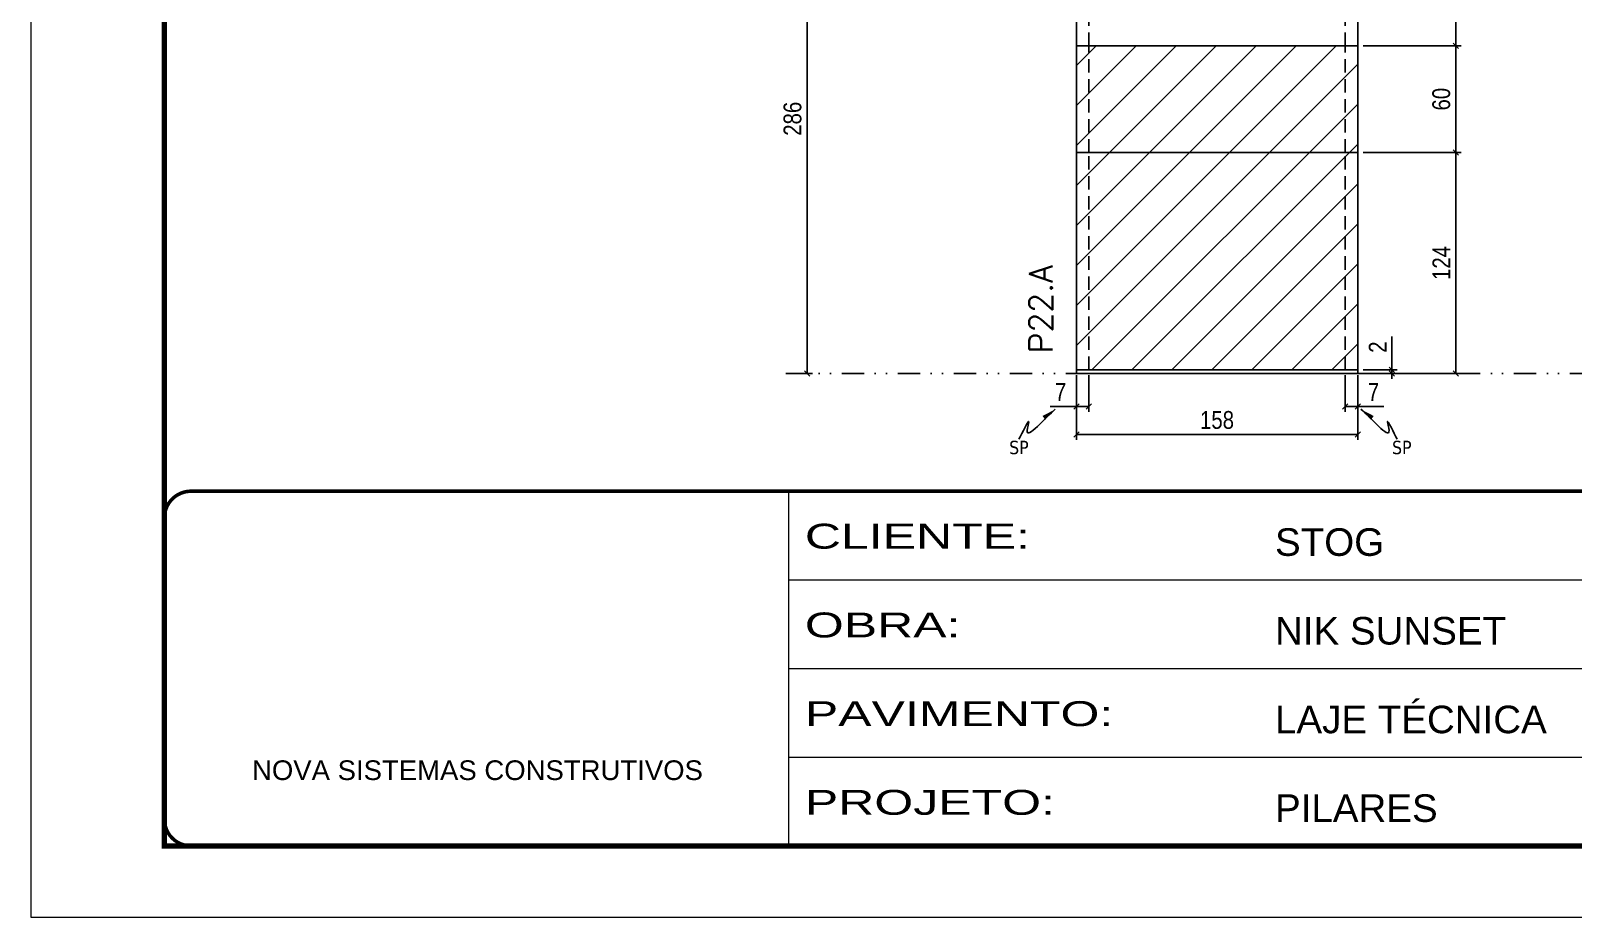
# Model space of a CAD drawing. Extents: x 808 to 7089, y -98 to 17032.
# Drawn here: x 5577 to 6443, y 10240 to 10737 of the extents above; entities that cross this region are included whole.
import ezdxf

# ---------------------------------------------------------------- set-up
doc = ezdxf.new("R2010")
doc.units = 0
for name, pattern in [('CONTINUO', [0]), ('DASHED', [0.75, 0.5, -0.25]), ('DIVIDE2', [0.625, 0.25, -0.125, 0, -0.125, 0, -0.125]), ('HIDDEN', [0.375, 0.25, -0.125])]:
    doc.linetypes.add(name, pattern=pattern)
for name, color, linetype in [('COTA', 241, 'Continuous'), ('Nível', 160, 'Continuous'), ('Painéis', 200, 'Continuous'), ('Sarrafo de Pressão', 42, 'HIDDEN'), ('texto', 7, 'Continuous')]:
    doc.layers.add(name, color=color, linetype=linetype)
for name, color, linetype, lineweight in [('Folhas', 255, 'Continuous', 9), ('REAPROVEITAMENTO', 251, 'Continuous', 9), ('SARRAFO DE PRESSAO', 251, 'DASHED', 9), ('Texto Seção', 7, 'Continuous', 15)]:
    doc.layers.add(name, color=color, linetype=linetype, lineweight=lineweight)
doc.styles.add('ARIAL', font='arial.ttf')
doc.styles.add('COTA TECNICA', font='techl___.ttf', dxfattribs={"height": 10})
doc.styles.add('COTA TECNICA-50', font='techl___.ttf', dxfattribs={"height": 10})
doc.styles.add('REGUA-120', font='ROMANS.shx', dxfattribs={"height": 15})
doc.styles.get("Standard").update_dxf_attribs({"font": 'arial.ttf'})
doc.styles.add('Tecnologia', font='')
doc.styles.get('Tecnologia').set_extended_font_data('Forgotten Futurist')
doc.dimstyles.new('COTA PAINEL-50', dxfattribs={"dimtxt": 10, "dimasz": 3, "dimexe": 3, "dimexo": 3, "dimgap": 3, "dimtad": 1, "dimdec": 1, "dimzin": 12, "dimdsep": 46, "dimtxsty": 'COTA TECNICA-50', "dimblk1": 'OBLIQUE', "dimblk2": 'OBLIQUE', "dimsah": 1, "dimcen": 0.9, "dimclrd": 4, "dimclre": 4, "dimclrt": 240, "dimadec": 1, "dimazin": 3, "dimtfac": 1, "dimtdec": 1, "dimtmove": 0, "dimatfit": 3, "dimfxl": 1, "dimtolj": 1, "dimtzin": 12, "dimarcsym": 0})
doc.dimstyles.new('PAINEL', dxfattribs={"dimtxt": 10, "dimasz": 3, "dimexe": 3, "dimexo": 3, "dimgap": 3, "dimtad": 1, "dimdec": 1, "dimzin": 12, "dimdsep": 46, "dimtxsty": 'COTA TECNICA', "dimblk1": 'OBLIQUE', "dimblk2": 'OBLIQUE', "dimsah": 1, "dimcen": 0.9, "dimclrd": 4, "dimclre": 4, "dimclrt": 240, "dimadec": 1, "dimazin": 3, "dimtfac": 1, "dimtdec": 1, "dimtmove": 0, "dimatfit": 3, "dimfxl": 1, "dimtolj": 1, "dimtzin": 12, "dimarcsym": 0})
doc.dimstyles.get("Standard").update_dxf_attribs({"dimtxt": 0.18, "dimasz": 0.18, "dimexe": 0.18, "dimexo": 0.0625, "dimgap": 0.09, "dimtad": 0, "dimtih": 1, "dimtoh": 1, "dimdec": 4, "dimzin": 0, "dimdsep": 46, "dimtxsty": 'Standard', "dimcen": 0.09, "dimadec": 0, "dimazin": 0, "dimtfac": 1, "dimtdec": 4, "dimtofl": 0, "dimtmove": 0, "dimatfit": 3, "dimfxl": 1, "dimtolj": 1, "dimtzin": 0, "dimarcsym": 0})

# ---------------------------------------------------------------- blocks, each defined once
blk = doc.blocks.new('9999999999')
at = {"color": 30, "linetype": 'CONTINUO'}
for p, q in [((98564.56, 34230.21), (98564.56, 34429.45)), ((98564.56, 34379.64), (99583.98, 34379.64)), ((98564.56, 34329.83), (99487.98, 34329.83)), ((98564.56, 34280.02), (99487.98, 34280.02))]:
    blk.add_line(p, q, dxfattribs=at)
at = {"color": 30, "linetype": 'CONTINUO', "const_width": 2}
blk.add_lwpolyline([(99583.98, 34230.21), (99583.98, 34414.45, 0.414214), (99568.98, 34429.45), (98228.98, 34429.45, 0.414214), (98213.98, 34414.45), (98213.98, 34245.21, 0.414214), (98228.98, 34230.21), (99583.98, 34230.21)], format="xyb", dxfattribs=at)
at = {"layer": 'Folhas'}
blk.add_lwpolyline([(98138.98, 34190.21), (99623.98, 34190.21), (99623.98, 35240.21), (98138.98, 35240.21)], close=True, dxfattribs=at)
at = {"layer": 'Folhas', "color": 30, "const_width": 3}
blk.add_lwpolyline([(98213.98, 34230.21), (99583.98, 34230.21), (99583.98, 35200.21), (98213.98, 35200.21)], close=True, dxfattribs=at)
at = {"color": 7, "linetype": 'Continuous', "ltscale": 5, "style": 'ARIAL'}
for s, height, p in [('STOG', 15.483, (98837.68, 34393.13)), ('NIK SUNSET', 15.483, (98837.68, 34343.32)), ('LAJE TÉCNICA', 15.4829, (98837.68, 34293.51)), ('NOVA SISTEMAS CONSTRUTIVOS', 11.0592, (98263.19, 34267.21)), ('PILARES', 15.483, (98837.68, 34243.7))]:
    blk.add_text(s, height=height, dxfattribs=at).set_placement(p)
at = {"layer": 'Folhas', "color": 7, "style": 'Tecnologia', "width": 1.5}
for s, p in [('CLIENTE:', (98573.65, 34397.17)), ('OBRA:', (98573.65, 34347.31)), ('PAVIMENTO:', (98573.65, 34297.5)), ('PROJETO:', (98573.65, 34247.69))]:
    blk.add_text(s, height=14, dxfattribs=at).set_placement(p)
blk = doc.blocks.new('_Oblique')
at = {"color": 0, "linetype": 'ByBlock', "lineweight": -2}
blk.add_line((-0.5, -0.5), (0.5, 0.5), dxfattribs=at)
blk = doc.blocks.new('*D778')
at = {"layer": 'COTA', "color": 4, "lineweight": -2, "transparency": 16777216}
for p, q in [((6163.8, 10544.02), (6163.8, 10507.65)), ((6321.8, 10544.02), (6321.8, 10507.65)), ((6163.8, 10510.65), (6321.8, 10510.65))]:
    blk.add_line(p, q, dxfattribs=at)
at = {"layer": 'Defpoints', "color": 0, "transparency": 16777216}
for p in [(6163.8, 10547.02), (6321.8, 10547.02), (6321.8, 10510.65)]:
    blk.add_point(p, dxfattribs=at)
at = {"layer": 'COTA', "color": 4, "lineweight": -2, "transparency": 16777216, "xscale": 3, "yscale": 3, "zscale": 3, "rotation": 180}
blk.add_blockref('_Oblique', (6163.8, 10510.65), dxfattribs=at)
at = {"layer": 'COTA', "color": 4, "lineweight": -2, "transparency": 16777216, "xscale": 3, "yscale": 3, "zscale": 3}
blk.add_blockref('_Oblique', (6321.8, 10510.65), dxfattribs=at)
at = {"layer": 'COTA', "color": 240, "transparency": 16777216, "insert": (6242.8, 10518.79), "char_height": 10, "attachment_point": 5, "style": 'COTA TECNICA'}
blk.add_mtext('\\A1;158', dxfattribs=at)
blk = doc.blocks.new('*D779')
at = {"layer": 'COTA', "color": 4, "lineweight": -2, "transparency": 16777216}
for p, q in [((6163.8, 10542.02), (6163.8, 10523.5)), ((6170.8, 10544.02), (6170.8, 10523.5)), ((6163.8, 10526.5), (6149.07, 10526.5)), ((6170.8, 10526.5), (6163.8, 10526.5))]:
    blk.add_line(p, q, dxfattribs=at)
at = {"layer": 'Defpoints', "color": 0, "transparency": 16777216}
for p in [(6163.8, 10545.02), (6170.8, 10547.02), (6163.8, 10526.5)]:
    blk.add_point(p, dxfattribs=at)
at = {"layer": 'COTA', "color": 4, "lineweight": -2, "transparency": 16777216, "xscale": 3, "yscale": 3, "zscale": 3, "rotation": 180}
blk.add_blockref('_Oblique', (6163.8, 10526.5), dxfattribs=at)
at = {"layer": 'COTA', "color": 4, "lineweight": -2, "transparency": 16777216, "xscale": 3, "yscale": 3, "zscale": 3}
blk.add_blockref('_Oblique', (6170.8, 10526.5), dxfattribs=at)
at = {"layer": 'COTA', "color": 240, "transparency": 16777216, "insert": (6154.93, 10534.58), "char_height": 10, "attachment_point": 5, "style": 'COTA TECNICA-50'}
blk.add_mtext('\\A1;7', dxfattribs=at)
blk = doc.blocks.new('*D780')
at = {"layer": 'COTA', "color": 4, "lineweight": -2, "transparency": 16777216}
for p, q in [((6314.8, 10544.02), (6314.8, 10523.5)), ((6321.8, 10542.02), (6321.8, 10523.5)), ((6314.8, 10526.5), (6321.8, 10526.5)), ((6321.8, 10526.5), (6336.53, 10526.5))]:
    blk.add_line(p, q, dxfattribs=at)
at = {"layer": 'Defpoints', "color": 0, "transparency": 16777216}
for p in [(6314.8, 10547.02), (6321.8, 10545.02), (6321.8, 10526.5)]:
    blk.add_point(p, dxfattribs=at)
at = {"layer": 'COTA', "color": 4, "lineweight": -2, "transparency": 16777216, "xscale": 3, "yscale": 3, "zscale": 3, "rotation": 180}
blk.add_blockref('_Oblique', (6314.8, 10526.5), dxfattribs=at)
at = {"layer": 'COTA', "color": 4, "lineweight": -2, "transparency": 16777216, "xscale": 3, "yscale": 3, "zscale": 3}
blk.add_blockref('_Oblique', (6321.8, 10526.5), dxfattribs=at)
at = {"layer": 'COTA', "color": 240, "transparency": 16777216, "insert": (6330.67, 10534.58), "char_height": 10, "attachment_point": 5, "style": 'COTA TECNICA-50'}
blk.add_mtext('\\A1;7', dxfattribs=at)
blk = doc.blocks.new('*D781')
at = {"layer": 'COTA', "color": 4, "linetype": 'ByBlock', "lineweight": -2, "transparency": 16777216}
for p, q in [((6324.8, 10669.02), (6379.88, 10669.02)), ((6376.88, 10545.02), (6376.88, 10669.02)), ((6324.8, 10545.02), (6379.88, 10545.02))]:
    blk.add_line(p, q, dxfattribs=at)
at = {"layer": 'Defpoints', "color": 0, "linetype": 'ByBlock', "transparency": 16777216}
for p in [(6321.8, 10669.02), (6376.88, 10669.02), (6321.8, 10545.02)]:
    blk.add_point(p, dxfattribs=at)
at = {"layer": 'COTA', "color": 4, "linetype": 'ByBlock', "lineweight": -2, "transparency": 16777216, "xscale": 3, "yscale": 3, "zscale": 3}
for p, rotation in [((6376.88, 10669.02), 90), ((6376.88, 10545.02), 270)]:
    blk.add_blockref('_Oblique', p, dxfattribs=dict(at, rotation=rotation))
at = {"layer": 'COTA', "color": 240, "linetype": 'ByBlock', "transparency": 16777216, "insert": (6368.81, 10607.02), "char_height": 10, "attachment_point": 5, "rotation": 90, "style": 'COTA TECNICA'}
blk.add_mtext('\\A1;124', dxfattribs=at)
blk = doc.blocks.new('*D782')
at = {"layer": 'COTA', "color": 4, "lineweight": -2, "transparency": 16777216}
for p, q in [((6341.06, 10547.02), (6341.06, 10565.82)), ((6324.8, 10547.02), (6344.06, 10547.02)), ((6324.8, 10545.02), (6344.06, 10545.02)), ((6341.06, 10545.02), (6341.06, 10547.02)), ((6341.06, 10545.02), (6341.06, 10542.02))]:
    blk.add_line(p, q, dxfattribs=at)
at = {"layer": 'Defpoints', "color": 0, "transparency": 16777216}
for p in [(6321.8, 10547.02), (6321.8, 10545.02), (6341.06, 10545.02)]:
    blk.add_point(p, dxfattribs=at)
at = {"layer": 'COTA', "color": 4, "lineweight": -2, "transparency": 16777216, "xscale": 3, "yscale": 3, "zscale": 3}
for p, rotation in [((6341.06, 10547.02), 270), ((6341.06, 10545.02), 90)]:
    blk.add_blockref('_Oblique', p, dxfattribs=dict(at, rotation=rotation))
at = {"layer": 'COTA', "color": 240, "transparency": 16777216, "insert": (6333.06, 10559.76), "char_height": 10, "attachment_point": 5, "rotation": 90, "style": 'COTA TECNICA-50'}
blk.add_mtext('\\A1;2', dxfattribs=at)
blk = doc.blocks.new('*D783')
at = {"layer": 'COTA', "color": 4, "linetype": 'ByBlock', "lineweight": -2, "transparency": 16777216}
for p, q in [((6324.8, 10669.02), (6379.88, 10669.02)), ((6376.88, 10545.02), (6376.88, 10669.02)), ((6324.8, 10545.02), (6379.88, 10545.02))]:
    blk.add_line(p, q, dxfattribs=at)
at = {"layer": 'Defpoints', "color": 0, "linetype": 'ByBlock', "transparency": 16777216}
for p in [(6321.8, 10669.02), (6376.88, 10669.02), (6321.8, 10545.02)]:
    blk.add_point(p, dxfattribs=at)
at = {"layer": 'COTA', "color": 4, "linetype": 'ByBlock', "lineweight": -2, "transparency": 16777216, "xscale": 3, "yscale": 3, "zscale": 3}
for p, rotation in [((6376.88, 10669.02), 90), ((6376.88, 10545.02), 270)]:
    blk.add_blockref('_Oblique', p, dxfattribs=dict(at, rotation=rotation))
at = {"layer": 'COTA', "color": 240, "linetype": 'ByBlock', "transparency": 16777216, "insert": (6368.81, 10607.02), "char_height": 10, "attachment_point": 5, "rotation": 90, "style": 'COTA TECNICA'}
blk.add_mtext('\\A1;124', dxfattribs=at)
blk = doc.blocks.new('*D761')
at = {"layer": 'COTA', "color": 4, "lineweight": -2, "transparency": 16777216}
for p, q in [((6324.8, 10819.02), (6379.88, 10819.02)), ((6376.88, 10819.02), (6376.88, 10729.02)), ((6324.8, 10729.02), (6379.88, 10729.02))]:
    blk.add_line(p, q, dxfattribs=at)
at = {"layer": 'Defpoints', "color": 0, "transparency": 16777216}
for p in [(6321.8, 10819.02), (6321.8, 10729.02), (6376.88, 10729.02)]:
    blk.add_point(p, dxfattribs=at)
at = {"layer": 'COTA', "color": 4, "lineweight": -2, "transparency": 16777216, "xscale": 3, "yscale": 3, "zscale": 3}
for p, rotation in [((6376.88, 10819.02), 90), ((6376.88, 10729.02), 270)]:
    blk.add_blockref('_Oblique', p, dxfattribs=dict(at, rotation=rotation))
at = {"layer": 'COTA', "color": 240, "transparency": 16777216, "insert": (6368.75, 10774.02), "char_height": 10, "attachment_point": 5, "rotation": 90, "style": 'COTA TECNICA-50'}
blk.add_mtext('\\A1;90', dxfattribs=at)
blk = doc.blocks.new('*D763')
at = {"layer": 'COTA', "color": 4, "lineweight": -2, "transparency": 16777216}
for p, q in [((6324.8, 10729.02), (6379.88, 10729.02)), ((6376.88, 10669.02), (6376.88, 10729.02)), ((6324.8, 10669.02), (6379.88, 10669.02))]:
    blk.add_line(p, q, dxfattribs=at)
at = {"layer": 'Defpoints', "color": 0, "transparency": 16777216}
for p in [(6321.8, 10729.02), (6376.88, 10729.02), (6321.8, 10669.02)]:
    blk.add_point(p, dxfattribs=at)
at = {"layer": 'COTA', "color": 4, "lineweight": -2, "transparency": 16777216, "xscale": 3, "yscale": 3, "zscale": 3}
for p, rotation in [((6376.88, 10729.02), 90), ((6376.88, 10669.02), 270)]:
    blk.add_blockref('_Oblique', p, dxfattribs=dict(at, rotation=rotation))
at = {"layer": 'COTA', "color": 240, "transparency": 16777216, "insert": (6368.78, 10699.02), "char_height": 10, "attachment_point": 5, "rotation": 90, "style": 'COTA TECNICA'}
blk.add_mtext('\\A1;60', dxfattribs=at)
blk = doc.blocks.new('*D764')
at = {"layer": 'COTA', "color": 4, "lineweight": -2, "transparency": 16777216}
for p, q in [((6003.71, 10831.02), (6015.57, 10831.02)), ((6012.57, 10545.02), (6012.57, 10831.02)), ((6003.71, 10545.02), (6015.57, 10545.02))]:
    blk.add_line(p, q, dxfattribs=at)
at = {"layer": 'Defpoints', "color": 0, "transparency": 16777216}
for p in [(6000.71, 10831.02), (6012.57, 10831.02), (6000.71, 10545.02)]:
    blk.add_point(p, dxfattribs=at)
at = {"layer": 'COTA', "color": 4, "lineweight": -2, "transparency": 16777216, "xscale": 3, "yscale": 3, "zscale": 3}
for p, rotation in [((6012.57, 10831.02), 90), ((6012.57, 10545.02), 270)]:
    blk.add_blockref('_Oblique', p, dxfattribs=dict(at, rotation=rotation))
at = {"layer": 'COTA', "color": 240, "transparency": 16777216, "insert": (6004.44, 10688.02), "char_height": 10, "attachment_point": 5, "rotation": 90, "style": 'COTA TECNICA-50'}
blk.add_mtext('\\A1;286', dxfattribs=at)

msp = doc.modelspace()

# ---------------------------------------------------------------- hatches: boundary and pattern name
at = {"layer": 'REAPROVEITAMENTO', "linetype": 'ByBlock'}
h = msp.add_hatch(dxfattribs=at)
h.set_pattern_fill('ANSI31', color=256, scale=5, style=2)
h.set_pattern_definition([(45, (2573.625, 1492.612), (-11.22532, 11.22532), [])])
h.paths.add_polyline_path([(6321.8, 10729.02), (6163.8, 10729.02), (6163.8, 10547.02), (6321.8, 10547.02)])

# ---------------------------------------------------------------- linework, layer by layer
at = {"layer": 'Nível', "color": 4, "linetype": 'DIVIDE2', "ltscale": 50}
msp.add_line((6000.71, 10545.02), (7021.67, 10545.02), dxfattribs=at)
at = {"layer": 'Painéis'}
for p, q in [((6163.8, 10729.02), (6163.8, 10767.02)), ((6321.8, 10767.02), (6321.8, 10729.02)), ((6321.8, 10669.02), (6163.8, 10669.02))]:
    msp.add_line(p, q, dxfattribs=at)
msp.add_lwpolyline([(6321.8, 10669.02), (6321.8, 10729.02), (6163.8, 10729.02), (6163.8, 10669.02)], dxfattribs=at)
for points in [[(6321.8, 10669.02), (6163.8, 10669.02), (6163.8, 10547.02), (6321.8, 10547.02)], [(6321.8, 10545.02), (6163.8, 10545.02), (6163.8, 10547.02), (6321.8, 10547.02)]]:
    msp.add_lwpolyline(points, close=True, dxfattribs=at)
at = {"layer": 'Sarrafo de Pressão', "ltscale": 30}
for p, q in [((6170.8, 10729.02), (6170.8, 10767.02)), ((6314.8, 10729.02), (6314.8, 10767.02)), ((6170.8, 10669.02), (6170.8, 10729.02)), ((6314.8, 10669.02), (6314.8, 10729.02)), ((6170.8, 10547.02), (6170.8, 10669.02)), ((6314.8, 10547.02), (6314.8, 10669.02))]:
    msp.add_line(p, q, dxfattribs=at)

# ---------------------------------------------------------------- block references
at = {"layer": 'SARRAFO DE PRESSAO', "color": 6, "linetype": 'ByBlock'}
msp.add_blockref('9999999999', (-92562.31, -23950.6), dxfattribs=at)

# ---------------------------------------------------------------- texts
at = {"layer": 'texto', "color": 0, "char_height": 7.5, "attachment_point": 5}
for insert in [(6131.55, 10503.34), (6346.58, 10503.34)]:
    msp.add_mtext('{\\fTahoma|b0|i0|c0|p34;\\C4;SP}', dxfattribs=dict(at, insert=insert))
at = {"layer": 'Texto Seção', "insert": (6150.33, 10556.27), "char_height": 13, "width": 285.3299, "attachment_point": 7, "rotation": 90, "style": 'REGUA-120'}
msp.add_mtext('P22.A', dxfattribs=at)

# ---------------------------------------------------------------- dimensions: what is measured, and where the dimension line sits
at = {"layer": 'COTA'}
for base, p1, p2, angle, dimstyle, picture, middle in [((6012.57, 10831.02), (6000.71, 10545.02), (6000.71, 10831.02), 90, 'COTA PAINEL-50', '*D764', (6004.44, 10688.02)), ((6376.88, 10729.02), (6321.8, 10819.02), (6321.8, 10729.02), 90, 'COTA PAINEL-50', '*D761', (6368.75, 10774.02)), ((6376.88, 10729.02), (6321.8, 10669.02), (6321.8, 10729.02), 90, 'PAINEL', '*D763', (6368.78, 10699.02)), ((6163.8, 10526.5), (6170.8, 10547.02), (6163.8, 10545.02), 180, 'COTA PAINEL-50', '*D779', (6154.93, 10534.58))]:
    dim = msp.add_linear_dim(base=base, p1=p1, p2=p2, angle=angle, dimstyle=dimstyle, dxfattribs=at)
    dim.commit()
    dim.dimension.update_dxf_attribs({"geometry": picture, "text_midpoint": middle})
at = {"layer": 'COTA', "linetype": 'ByBlock'}
for picture in ['*D781', '*D783']:
    dim = msp.add_aligned_dim(p1=(6321.8, 10545.02), p2=(6321.8, 10669.02), distance=-55.08, dimstyle='PAINEL', dxfattribs=at)
    dim.commit()
    dim.dimension.update_dxf_attribs({"geometry": picture, "text_midpoint": (6368.81, 10607.02)})
at = {"layer": 'COTA'}
dim = msp.add_linear_dim(base=(6341.06, 10545.02), p1=(6321.8, 10547.02), p2=(6321.8, 10545.02), angle=90, dimstyle='COTA PAINEL-50', dxfattribs=at)
dim.commit()
dim.dimension.update_dxf_attribs({"geometry": '*D782', "text_midpoint": (6341.06, 10559.76), "dimtype": 160})
dim = msp.add_linear_dim(base=(6321.8, 10510.65), p1=(6163.8, 10547.02), p2=(6321.8, 10547.02), dimstyle='PAINEL', override={"dimarcsym": 2}, dxfattribs=at)
dim.commit()
dim.dimension.update_dxf_attribs({"geometry": '*D778', "text_midpoint": (6242.8, 10518.79)})
dim = msp.add_linear_dim(base=(6321.8, 10526.5), p1=(6314.8, 10547.02), p2=(6321.8, 10545.02), dimstyle='COTA PAINEL-50', dxfattribs=at)
dim.commit()
dim.dimension.update_dxf_attribs({"geometry": '*D780', "text_midpoint": (6330.67, 10534.58)})

# ---------------------------------------------------------------- leaders
at = {"layer": 'COTA', "path_type": 1}
for points in [[(6151.97, 10524.83), (6136.19, 10513), (6137.11, 10517.81), (6131.56, 10508.03)], [(6323.63, 10524.83), (6339.41, 10513), (6338.49, 10517.81), (6344.04, 10508.03)]]:
    msp.add_leader(points, dimstyle='Standard', override={"dimasz": 8}, dxfattribs=at)

doc.saveas('drawing.dxf')
